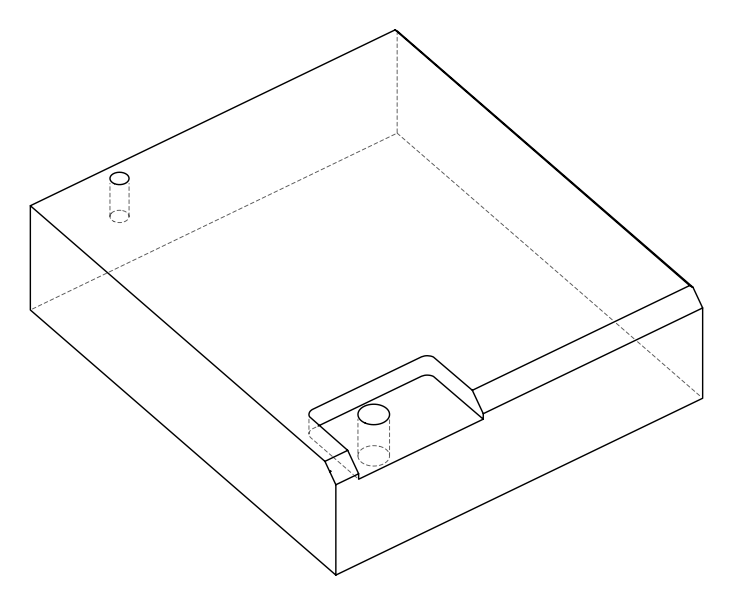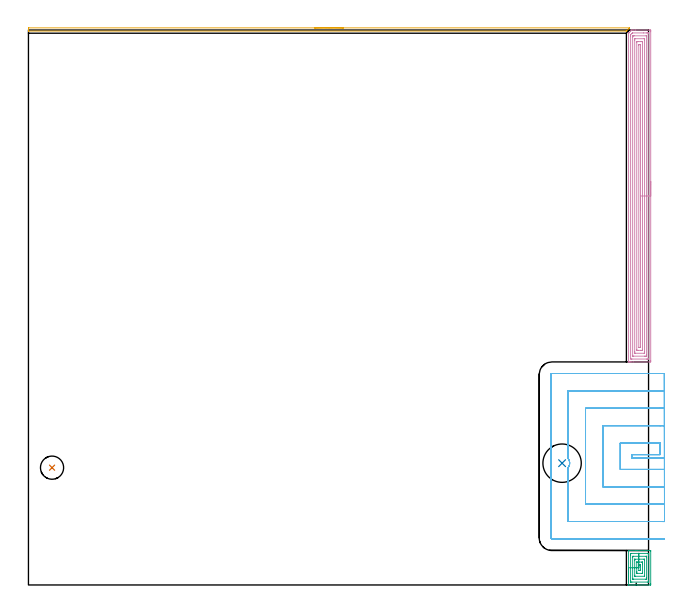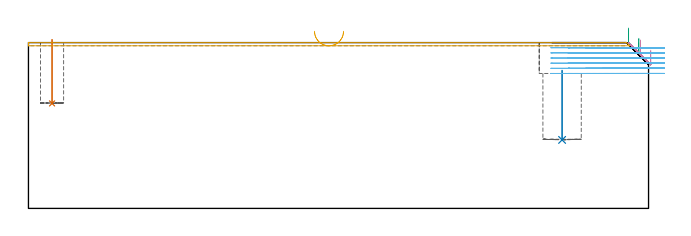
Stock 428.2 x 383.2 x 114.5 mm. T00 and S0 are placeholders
(PLAN: 6 operations, 3 tool changes, 34.3 min)
(1 INDEXABLE_INSERT_DRILL_BLIND_HOLE_FROM_SOLID | STEP1POCKET | NXT0302_003 | 0.18 min | 8387 mm3)
(2 INDEXABLE_INSERT_DRILL_BLIND_HOLE_FROM_SOLID_1 | STEP1POCKET_1 | NXT0302_024 | 0.2 min | 36854 mm3)
(3 AREA_MILL | FG_CHAMFER_SURFACE | UGT0205_001 | 1.38 min | 3635 mm3)
(4 AREA_MILL_1 | FG_CHAMFER_SURFACE_1 | UGT0205_001 | 11.24 min | 27695 mm3)
(5 AREA_MILL_2 | FG_CHAMFER_SURFACE_2 | UGT0205_001 | 3.47 min | 985 mm3)
(6 MILL_SLOT | SLOT_PARTIAL_RECTANGULAR | UGT0201_010 | Follow Part, ap 4, ae 75% | 17.85 min | 195270 mm3)
(TOOL NXT0302_003 | Index. Insert Drill 16mm [880-D1600L20-05] | D16 PA176 FL80 Z2)
(TOOL NXT0302_024 | Index. Insert Drill 26.5mm [880-D2650L32-03] | D26.5 PA176 FL80 Z2)
(TOOL UGT0205_001 | Chamfer Mill 20 x 3 x 45 deg. | D20 FL50 Z2)
(TOOL UGT0201_010 | End Mill 16 mm | D16 FL22 Z2)
(OP 1 INDEXABLE_INSERT_DRILL_BLIND_HOLE_FROM_SOLID)
G17 G21 G94 G90
T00 M6
G54
G17 G0 G90 X16.3 Y81. S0 M3
G43 Z124.5 H1
G94 G81 G98 Z72.5 F250. R116.5
G80
M5
M2
(OP 2 INDEXABLE_INSERT_DRILL_BLIND_HOLE_FROM_SOLID_1)
G17 G21 G94 G90
T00 M6
G54
G17 G0 G90 X368.5 Y84.1 S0 M3
G43 Z124.5 H1
G94 G81 G98 Z47.3 F250. R95.2
G80
M5
M2
(OP 3 AREA_MILL)
G17 G21 G94 G90
T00 M6
G54
G17 G0 G90 X414.4 Y1.9 S1061 M3
G43 Z124.5 H0
G94 G1 Y1.938 Z123.628 F250.
Y2.052 Z122.763
Y2.241 Z121.912
Y2.503 Z121.08
Y2.837 Z120.274
Y3.24 Z119.5
Y3.708 Z118.764
Y4.24 Z118.072
Y4.829 Z117.429
Y5.472 Z116.839
Y6.164 Z116.308
Y6.9 Z115.84
Y7.674 Z115.437
Y8.48 Z115.103
Y9.312 Z114.841
Y10.164 Z114.652
Y11.028 Z114.538
Y11.9 Z114.5
Y23.794
X414.402 Y23.796 Z114.498
X414.414 Y23.8 Z114.485
X419.386 Z109.514
X420.274 Z108.62
X429.155 Z99.74
X429.598 Y23.796 Z99.298
X429.691 Y23.79 Z99.204
X429.698 Y23.696 Z99.198
X429.7 Y23.354 Z99.2
Y0.787
X429.697 Y0.446 Z99.203
X429.691 Y0.006 Z99.205
X429.602 Y0.003 Z99.293
X429.155 Y0. Z99.74
X420.274 Z108.62
X419.397 Z109.503
X414.413 Z114.486
X414.402 Y0.004 Z114.498
X414.4 Y0.006 Z114.5
Y11.9
X415.814 Z113.086
Y20.711
X415.815 Y21.592 Z113.085
X415.816 Y21.609 Z113.084
X415.833 Y21.79 Z113.067
X416.513 Y21.799 Z112.387
X427.379 Z101.521
X428.061 Y21.796 Z100.839
X428.267 Y21.79 Z100.633
X428.284 Y21.592 Z100.616
X428.285 Y21.574 Z100.615
X428.286 Y20.711 Z100.614
Y3.089
X428.285 Y2.208 Z100.615
X428.284 Y2.191 Z100.616
X428.267 Y2.01 Z100.633
X427.587 Y2.001 Z101.313
X416.721 Z112.179
X416.039 Y2.004 Z112.861
X415.833 Y2.01 Z113.067
X415.816 Y2.208 Z113.084
X415.815 Y2.226 Z113.085
X415.814 Y3.089 Z113.086
Y11.9
X417.228 Z111.672
X417.229 Y18.949 Z111.671
X417.231 Y19.324 Z111.669
X417.235 Y19.704 Z111.665
X417.24 Y19.79 Z111.66
X417.288 Y19.793 Z111.612
X417.395 Y19.797 Z111.505
X417.609 Y19.8 Z111.291
X417.639 Z111.261
X426.521 Z102.379
X426.71 Y19.799 Z102.19
X426.805 Y19.796 Z102.095
X426.851 Y19.79 Z102.049
X426.865 Y19.787 Z102.035
X426.867 Y19.774 Z102.033
X426.869 Y19.678 Z102.031
X426.871 Y19.452 Z102.029
Y4.851
X426.869 Y4.476 Z102.031
X426.865 Y4.096 Z102.035
X426.86 Y4.01 Z102.04
X426.812 Y4.007 Z102.088
X426.705 Y4.003 Z102.195
X426.491 Y4. Z102.409
X426.461 Z102.439
X417.579 Z111.321
X417.39 Y4.001 Z111.51
X417.295 Y4.004 Z111.605
X417.249 Y4.009 Z111.651
X417.235 Y4.013 Z111.665
X417.234 Y4.026 Z111.666
X417.231 Y4.122 Z111.669
X417.229 Y4.348 Z111.671
X417.228 Y11.9 Z111.672
X418.643 Z110.257
Y17.042
Y17.186
X418.644 Y17.555 Z110.256
X418.647 Y17.739 Z110.253
X418.649 Y17.781 Z110.251
X418.656 Y17.79 Z110.244
X418.679 Y17.794 Z110.221
X418.768 Y17.799 Z110.132
X424.985 Z103.915
X425.399 Y17.792 Z103.501
X425.443 Y17.79 Z103.457
X425.45 Y17.739 Z103.45
X425.454 Y17.603 Z103.446
X425.457 Y17.331 Z103.443
Y6.614
X425.456 Y6.245 Z103.444
X425.453 Y6.061 Z103.447
X425.451 Y6.019 Z103.449
X425.444 Y6.01 Z103.456
X425.421 Y6.006 Z103.479
X425.332 Y6.001 Z103.568
X419.115 Z109.785
X418.701 Y6.008 Z110.199
X418.657 Y6.01 Z110.243
X418.65 Y6.061 Z110.25
X418.646 Y6.197 Z110.254
X418.643 Y6.469 Z110.257
Y11.9
X420.057 Z108.843
X420.058 Y15.639 Z108.842
X420.06 Y15.711 Z108.84
X420.064 Y15.767 Z108.836
X420.067 Y15.79 Z108.833
X420.085 Y15.792 Z108.815
X420.274 Y15.796 Z108.626
X420.783 Y15.8 Z108.117
X423.449 Y15.799 Z105.451
X423.826 Y15.793 Z105.074
X423.952 Y15.79 Z104.948
X424.036 Y15.774 Z104.864
X424.039 Y15.639 Z104.861
X424.042 Y15.424 Z104.858
X424.043 Y15.209 Z104.857
Y14.543
X424.042 Y8.161 Z104.858
X424.04 Y8.089 Z104.86
X424.036 Y8.033 Z104.864
X424.033 Y8.01 Z104.867
X424.015 Y8.008 Z104.885
X423.826 Y8.004 Z105.074
X423.317 Y8. Z105.583
X420.651 Y8.001 Z108.249
X420.274 Y8.007 Z108.626
X420.148 Y8.01 Z108.752
X420.064 Y8.026 Z108.836
X420.061 Y8.161 Z108.839
X420.058 Y8.376 Z108.842
X420.057 Y8.59 Z108.843
Y9.257
Y11.9
X421.471 Z107.429
Y13.662
X421.472 Y13.734 Z107.428
X421.474 Y13.769 Z107.426
X421.477 Y13.78 Z107.423
X421.496 Y13.79 Z107.404
X421.772 Y13.798 Z107.128
X421.911 Y13.8 Z106.989
X422.05 Z106.85
X422.189 Y13.799 Z106.711
X422.467 Y13.792 Z106.433
X422.623 Y13.785 Z106.277
X422.626 Y13.744 Z106.274
X422.628 Y13.662 Z106.272
X422.629 Y13.088 Z106.271
Y12.781
Y10.138
X422.628 Y10.066 Z106.272
X422.626 Y10.031 Z106.274
X422.623 Y10.02 Z106.277
X422.605 Y10.01 Z106.295
X422.328 Y10.002 Z106.572
X422.189 Y10. Z106.711
X422.05 Z106.85
X421.911 Y10.001 Z106.989
X421.633 Y10.008 Z107.267
X421.477 Y10.015 Z107.423
X421.475 Y10.056 Z107.425
X421.472 Y10.138 Z107.428
X421.471 Y11.9 Z107.429
Y12.772 Z107.467
Y13.636 Z107.581
Y14.488 Z107.77
Y15.32 Z108.032
Y16.126 Z108.366
Y16.9 Z108.769
Y17.636 Z109.237
Y18.328 Z109.768
Y18.971 Z110.358
Y19.56 Z111.001
Y20.092 Z111.693
Y20.56 Z112.429
Y20.963 Z113.202
Y21.297 Z114.008
Y21.559 Z114.84
Y21.748 Z115.692
Y21.862 Z116.557
Y21.9 Z117.429
G0 Z124.5
M5
M2
(OP 4 AREA_MILL_1)
G17 G21 G94 G90
T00 M6
G54
G17 G0 G90 X429.7 Y278.6 S1061 M3
G43 Z124.5 H0
Z109.2
G94 G1 Y278.562 Z108.328 F250.
Y278.448 Z107.464
Y278.259 Z106.612
Y277.997 Z105.78
Y277.663 Z104.974
Y277.26 Z104.2
Y276.792 Z103.464
Y276.26 Z102.772
Y275.671 Z102.129
Y275.028 Z101.54
Y274.336 Z101.008
Y273.6 Z100.54
Y272.826 Z100.137
Y272.02 Z99.803
Y271.188 Z99.541
Y270.336 Z99.352
Y269.472 Z99.238
Y268.6 Z99.2
Y154.971
X429.699 Y154.626 Z99.201
X429.694 Y154.084 Z99.204
X429.692 Y154.008 Z99.206
X429.155 Y154. Z99.742
X417.609 Z111.285
X416.189 Z112.708
X415.833 Z113.062
X415.122 Z113.778
X414.836 Z114.063
X414.44 Z114.451
X414.403 Y154.009 Z114.488
X414.4 Y154.179 Z114.5
Y380.786
X414.403 Y380.995 Z114.489
X414.479 Y381.08 Z114.418
X414.639 Y381.24 Z114.26
X414.705 Y381.305 Z114.194
X414.945 Y381.547 Z113.951
X415.079 Y381.68 Z113.818
X415.833 Y382.435 Z113.064
X416.293 Y382.893 Z112.607
X416.574 Y383.17 Z112.325
X416.608 Y383.197 Z112.289
X416.811 Y383.2 Z112.088
X417.609 Z111.285
X418.853 Z110.044
X419.386 Z109.509
X428.534 Z100.364
X429.155 Y383.196 Z99.742
X429.692 Y383.192 Z99.206
X429.694 Y383.116 Z99.204
X429.698 Y382.574 Z99.202
X429.7 Y382.026 Z99.2
Y268.6
X428.286 Z100.614
X428.285 Y156.414 Z100.615
Y156.396
X428.267 Y156.01 Z100.633
X427.787 Y156.002 Z101.113
X427.379 Y156.001 Z101.521
X426.902 Y156. Z101.998
X416.721 Y156.001 Z112.179
X416.241 Y156.003 Z112.659
X415.833 Y156.01 Z113.067
X415.815 Y156.414 Z113.085
Y156.432
X415.814 Y378.998 Z113.086
X415.817 Y379.892 Z113.083
X415.819 Y379.907 Z113.081
X415.833 Y379.971 Z113.067
X416.721 Y380.872 Z112.179
X416.991 Y381.137 Z111.909
X417.033 Y381.176 Z111.867
X417.051 Y381.19 Z111.849
X417.079 Y381.193 Z111.821
X417.2 Y381.199 Z111.7
X424.747 Y381.2 Z104.153
X426.968 Z101.932
X427.379 Y381.199 Z101.521
X427.859 Y381.197 Z101.041
X428.267 Y381.19 Z100.633
X428.285 Y380.786 Z100.615
Y380.768
X428.286 Y268.6 Z100.614
X426.872 Z102.028
X426.871 Y159.095 Z102.029
X426.87 Y158.713 Z102.03
X426.867 Y158.202 Z102.033
X426.865 Y158.019 Z102.035
X426.685 Y158.006 Z102.215
X426.491 Y158.003 Z102.409
X425.803 Y158. Z103.097
X425.603 Z103.297
X417.609 Y158.001 Z111.291
X417.409 Y158.003 Z111.491
X417.276 Y158.008 Z111.624
X417.235 Y158.011 Z111.665
X417.233 Y158.028 Z111.667
X417.231 Y158.074 Z111.669
X417.229 Y158.202 Z111.671
Y378.487
X417.232 Y378.743 Z111.668
X417.235 Y378.87 Z111.665
X417.24 Y378.929 Z111.66
X417.303 Y378.998 Z111.597
X417.46 Y379.149 Z111.44
X417.511 Y379.19 Z111.389
X417.609 Y379.192 Z111.291
X418.298 Y379.199 Z110.602
X426.491 Z102.409
X426.691 Y379.197 Z102.209
X426.824 Y379.192 Z102.076
X426.865 Y379.189 Z102.035
X426.867 Y379.172 Z102.033
X426.869 Y379.126 Z102.031
X426.871 Y378.998 Z102.029
X426.872 Y268.6 Z102.028
X425.457 Z103.443
Y160.883
X425.454 Y160.139 Z103.446
X425.45 Y160.03 Z103.45
X425.449 Y160.01 Z103.451
X425.427 Y160.007 Z103.473
X425.373 Y160.004 Z103.527
X425.153 Y160.001 Z103.747
X418.943 Z109.957
X418.728 Y160.003 Z110.172
X418.674 Y160.007 Z110.226
X418.652 Y160.01 Z110.248
X418.65 Y160.024 Z110.25
X418.647 Y160.097 Z110.253
X418.643 Y160.737 Z110.257
Y160.883
Y376.317
X418.646 Y377.061 Z110.254
X418.65 Y377.17 Z110.25
X418.651 Y377.19 Z110.249
X418.673 Y377.193 Z110.227
X418.728 Y377.196 Z110.172
X418.947 Y377.199 Z109.953
X425.157 Z103.743
X425.372 Y377.197 Z103.528
X425.426 Y377.193 Z103.474
X425.448 Y377.19 Z103.452
X425.45 Y377.176 Z103.45
X425.453 Y377.103 Z103.447
X425.457 Y376.463 Z103.443
Y376.317
Y268.6
X424.043 Z104.857
Y162.453
X424.041 Y162.235 Z104.859
X424.036 Y162.09 Z104.864
X424.028 Y162.009 Z104.872
X423.993 Y162.006 Z104.907
X423.826 Y162.002 Z105.074
X423.605 Y162. Z105.295
X422.717 Z106.183
X421.162 Z107.738
X420.94 Y162.001 Z107.96
X420.274 Y162.01 Z108.626
X420.064 Y162.026 Z108.836
X420.059 Y162.453 Z108.841
X420.057 Y162.671 Z108.843
Y374.747
X420.059 Y374.965 Z108.841
X420.064 Y375.11 Z108.836
X420.072 Y375.191 Z108.828
X420.107 Y375.194 Z108.793
X420.274 Y375.198 Z108.626
X420.495 Y375.2 Z108.405
X421.383 Z107.517
X422.938 Z105.962
X423.16 Y375.199 Z105.74
X423.826 Y375.19 Z105.074
X424.036 Y375.174 Z104.864
X424.041 Y374.747 Z104.859
X424.043 Y374.529 Z104.857
Y268.6
X422.629 Z106.271
Y164.459
X422.627 Y164.168 Z106.273
X422.624 Y164.023 Z106.276
X422.623 Y164.013 Z106.277
X422.61 Y164.009 Z106.29
X422.571 Y164.004 Z106.329
X422.505 Y164.001 Z106.395
X422.05 Y164. Z106.85
X421.616 Y164.002 Z107.284
X421.49 Y164.008 Z107.41
X421.479 Y164.01 Z107.421
X421.477 Y164.021 Z107.423
X421.474 Y164.062 Z107.426
X421.472 Y164.147 Z107.428
Y372.741
X421.473 Y373.032 Z107.427
X421.476 Y373.177 Z107.424
X421.478 Y373.187 Z107.422
X421.49 Y373.191 Z107.41
X421.529 Y373.196 Z107.371
X421.595 Y373.199 Z107.305
X422.05 Y373.2 Z106.85
X422.484 Y373.198 Z106.416
X422.61 Y373.192 Z106.29
X422.621 Y373.19 Z106.279
X422.623 Y373.179 Z106.277
X422.626 Y373.138 Z106.274
X422.628 Y373.053 Z106.272
X422.629 Y268.6 Z106.271
Y267.728 Z106.309
Y266.864 Z106.423
Y266.012 Z106.612
Y265.18 Z106.874
Y264.374 Z107.208
Y263.6 Z107.611
Y262.864 Z108.08
Y262.172 Z108.611
Y261.529 Z109.2
Y260.94 Z109.843
Y260.408 Z110.535
Y259.94 Z111.271
Y259.537 Z112.045
Y259.203 Z112.851
Y258.941 Z113.683
Y258.752 Z114.535
Y258.638 Z115.4
Y258.6 Z116.271
G0 Z124.5
M5
M2
(OP 5 AREA_MILL_2)
G17 G21 G94 G90
T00 M6
G54
G17 G0 G90 X197.55 Y384.7 S1061 M3
G43 Z124.5 H0
Z122.3
G94 G1 X197.588 Z121.428 F250.
X197.702 Z120.563
X197.891 Z119.712
X198.153 Z118.88
X198.487 Z118.074
X198.89 Z117.3
X199.359 Z116.564
X199.89 Z115.872
X200.479 Z115.229
X201.122 Z114.64
X201.814 Z114.108
X202.55 Z113.64
X203.324 Z113.237
X204.13 Z112.903
X204.962 Z112.641
X205.814 Z112.452
X206.678 Z112.338
X207.55 Z112.3
X414.982 Z112.299
X415.007 Y384.699
X415.04 Y384.695 Z112.3
X415.082 Y384.69 Z112.302
X414.98 Y384.579 Z112.418
X414.941 Y384.541 Z112.458
X414.475 Y384.075 Z112.925
X413.134 Y382.734 Z114.266
X412.965 Y382.567 Z114.43
X412.895 Y382.504 Z114.489
X412.688 Y382.5 Z114.5
X0.178
X0.01 Y382.503 Z114.488
X0.004 Y382.591 Z114.401
X0. Y382.687 Z114.313
Y382.91 Z114.089
Y383.6 Z113.394
Y383.945 Z113.051
X0.003 Y384.466 Z112.53
X0.005 Y384.691 Z112.305
X0.06 Y384.694 Z112.304
X0.299 Y384.7 Z112.3
X207.55
X208.422 Z112.338
X209.287 Z112.452
X210.138 Z112.641
X210.97 Z112.903
X211.776 Z113.237
X212.55 Z113.64
X213.286 Z114.108
X213.978 Z114.64
X214.621 Z115.229
X215.21 Z115.872
X215.742 Z116.564
X216.21 Z117.3
X216.613 Z118.074
X216.947 Z118.88
X217.209 Z119.712
X217.398 Z120.563
X217.512 Z121.428
X217.55 Z122.3
G0 Z124.5
M5
M2
(OP 6 MILL_SLOT)
G17 G21 G94 G90
T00 M6
G54
G17 G0 G90 X439.2 Y87.786 S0 M3
G43 Z124.5 H0
Z110.95
G94 G1 X436.2 Y87.799 F250.
G3 X435.946 Y87.8 R56. F500.
G1 X416.7
Y90.
X435.946
G3 X436.2 Y90.001 R56.
G1 Y98.001
X435.946 Y98.
X408.7
Y79.8
X435.946
X436.2 Y79.799
X439.2 Y79.783 F250.
Y110.022
X436.2 Y110.001
X435.946 Y110. F500.
X396.7
Y67.8
X435.946
X436.2 Y67.799
X439.2 Y67.778 F250.
Y122.033
X436.2 Y122.001
G2 X435.946 Y122. R24. F500.
G1 X384.7
Y55.8
X435.946
G2 X436.2 Y55.799 R24.
G1 X439.2 Y55.767 F250.
X439.199 Y134.066
X436.2 Y134.003
G2 X435.946 Y134. R12. F500.
G1 X372.7
Y87.241
G2 X373.314 Y86.182 R5.249
G1 X373.36 Y86.072
G2 X373.724 Y84.575 R5.245
X372.7 Y80.957 R5.245
G1 Y43.8
X435.946
G2 X436.2 Y43.797 R12.
G1 X439.199 Y43.734 F250.
X438.946 Y146.
X435.946
X361.5 F500.
G3 X360.7 Y145.2 R0.8
G1 Y32.6
G3 X361.5 Y31.8 R0.8
G1 X435.946
X438.946 F250.
G0 X439.2 Y87.791 Z107.4
G1 X436.2 Y87.8
X436.039 F500.
X416.7
Y90.
X436.037
X436.2
Y98.
X436.037
X408.7
Y79.8
X436.039
X436.2
X439.2 Y79.79 F250.
Y110.014
X436.2 Y110.
X436.037 F500.
X396.7
Y67.8
X436.039
X436.2
X439.2 Y67.786 F250.
Y122.021
X436.2 Y122.001
X436.037 Y122. F500.
X384.7
Y55.8
X436.039
X436.2 Y55.799
X439.2 Y55.779 F250.
Y134.042
X436.2 Y134.001
X436.037 Y134. F500.
X372.7
Y87.241
G2 X373.36 Y86.072 R5.249
X372.7 Y80.957 R5.245
G1 Y43.8
X436.039
X436.2 Y43.799
X439.2 Y43.759 F250.
X439.037 Y146.
X436.037
X361.5 F500.
G3 X360.7 Y145.2 R0.8
G1 Y32.6
G3 X361.5 Y31.8 R0.8
G1 X436.039
X439.039 F250.
G0 X439.2 Y87.8 Z103.85
G1 X436.2
X416.7 F500.
Y90.
X436.2
Y98.
X408.7
Y79.8
X436.2
X439.2 F250.
Y110.
X436.2
X396.7 F500.
Y67.8
X436.2
X439.2 F250.
Y122.
X436.2
X384.7 F500.
Y55.8
X436.2
X439.2 F250.
Y134.
X436.2
X372.7 F500.
Y87.241
G2 X373.36 Y86.072 R5.249
X372.7 Y80.957 R5.245
G1 Y43.8
X436.2
X439.2 F250.
Y146.
X436.2
X361.5 F500.
G3 X360.7 Y145.2 R0.8
G1 Y32.6
G3 X361.5 Y31.8 R0.8
G1 X436.2
X439.2 F250.
G0 Y87.8 Z100.3
G1 X436.2
X416.7 F500.
Y90.
X436.2
Y98.
X408.7
Y79.8
X436.2
X439.2 F250.
Y110.
X436.2
X396.7 F500.
Y67.8
X436.2
X439.2 F250.
Y122.
X436.2
X384.7 F500.
Y55.8
X436.2
X439.2 F250.
Y134.
X436.2
X372.7 F500.
Y87.241
G2 X373.36 Y86.072 R5.249
X372.7 Y80.957 R5.245
G1 Y43.8
X436.2
X439.2 F250.
Y146.
X436.2
X361.5 F500.
G3 X360.7 Y145.2 R0.8
G1 Y32.6
G3 X361.5 Y31.8 R0.8
G1 X436.2
X439.2 F250.
G0 Y87.8 Z96.75
G1 X436.2
X416.7 F500.
Y90.
X436.2
Y98.
X408.7
Y79.8
X436.2
X439.2 F250.
Y110.
X436.2
X396.7 F500.
Y67.8
X436.2
X439.2 F250.
Y122.
X436.2
X384.7 F500.
Y55.8
X436.2
X439.2 F250.
Y134.
X436.2
X372.7 F500.
Y87.239
G2 X373.36 Y86.073 R5.254
X372.7 Y80.957 R5.245
G1 Y43.8
X436.2
X439.2 F250.
Y146.
X436.2
X361.5 F500.
G3 X360.7 Y145.2 R0.8
G1 Y32.6
G3 X361.5 Y31.8 R0.8
G1 X436.2
X439.2 F250.
G0 Y87.8 Z93.2
G1 X436.2
X416.7 F500.
Y90.
X436.2
Y98.
X408.7
Y79.8
X436.2
X439.2 F250.
Y110.
X436.2
X396.7 F500.
Y67.8
X436.2
X439.2 F250.
Y122.
X436.2
X384.7 F500.
Y55.8
X436.2
X439.2 F250.
Y134.
X436.2
X372.7 F500.
Y87.239
G2 X373.36 Y86.073 R5.254
X372.7 Y80.957 R5.245
G1 Y43.8
X436.2
X439.2 F250.
Y146.
X436.2
X361.5 F500.
G3 X360.7 Y145.2 R0.8
G1 Y32.6
G3 X361.5 Y31.8 R0.8
G1 X436.2
X439.2 F250.
G0 Z124.5
M5
M2
